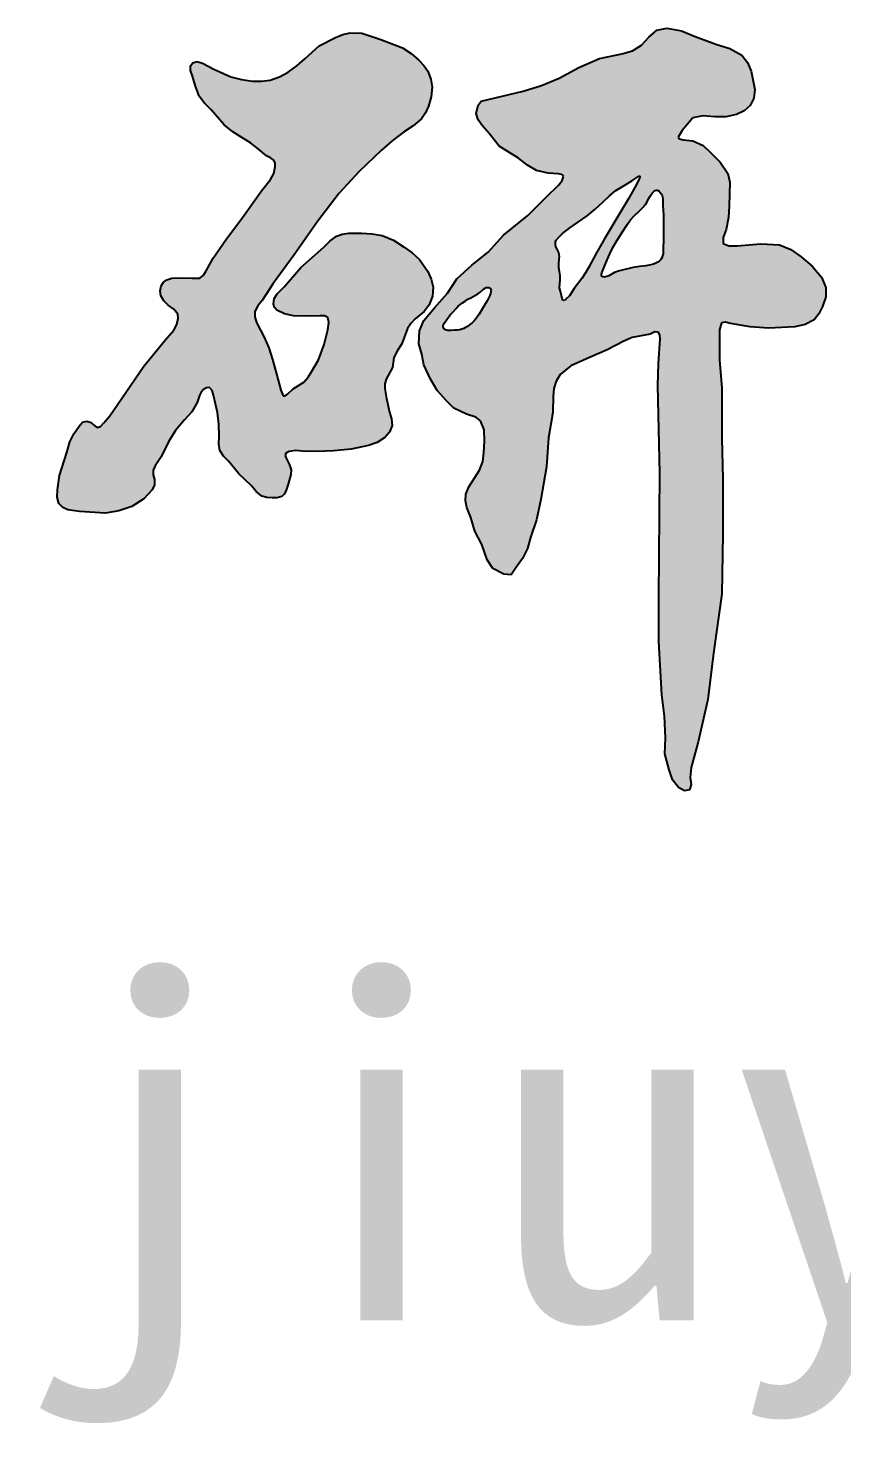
# Model space of a CAD drawing. Extents: x 8254 to 366479, y -216343 to -120021.
# Drawn here: x 124977.7 to 125228, y -184924.3 to -184493 of the extents above; entities that cross this region are included whole.
import ezdxf

# ---------------------------------------------------------------- set-up
doc = ezdxf.new("R2010")
doc.units = 0
doc.header["$LTSCALE"] = 500
doc.header["$MEASUREMENT"] = 0
doc.layers.get('0').update_dxf_attribs({"linetype": 'CONTINUOUS'})
doc.styles.add('宋体', font='SimSun.ttf', dxfattribs={"width": 0.8})

msp = doc.modelspace()

# ---------------------------------------------------------------- hatches: boundary and pattern name
h = msp.add_hatch(color=7)
h.paths.add_polyline_path([(125223.064, -184572.641), (125221.644, -184569.548), (125218.788, -184566.122), (125215.388, -184563.215), (125212.214, -184561.051), (125208.722, -184559.597), (125203.043, -184559.268), (125195.718, -184559.926), (125193.143, -184559.917), (125191.439, -184559.186), (125191.478, -184557.324), (125192.344, -184554.909), (125193.09, -184551.162), (125193.25, -184547.672), (125193.496, -184540.352), (125192.848, -184537.618), (125190.537, -184534.179), (125187.543, -184531.201), (125185.264, -184529.069), (125182.144, -184527.667), (125179.14, -184527.277), (125178.022, -184526.996), (125177.583, -184526.457), (125178.886, -184524.411), (125182.144, -184520.505), (125185.233, -184519.942), (125188.845, -184520.226), (125192.288, -184520.203), (125195.547, -184519.482), (125197.86, -184518.393), (125199.735, -184516.785), (125200.876, -184514.51), (125201.201, -184511.835), (125200.108, -184506.182), (125198.91, -184503.502), (125197.222, -184501.345), (125193.518, -184499.244), (125189.218, -184497.904), (125182.889, -184495.579), (125178.619, -184493.815), (125174.139, -184492.975), (125171.068, -184493.626), (125168.576, -184495.771), (125166.321, -184498.276), (125163.545, -184499.969), (125160.317, -184500.914), (125153.477, -184502.276), (125147.09, -184505.066), (125141.005, -184508.414), (125135.572, -184510.619), (125129.929, -184512.32), (125117.084, -184515.389), (125116.082, -184516.617), (125115.533, -184519.223), (125116.123, -184521.152), (125117.317, -184522.925), (125119.513, -184525.393), (125122.531, -184529.232), (125128.568, -184532.934), (125131.245, -184535.083), (125134.035, -184536.771), (125137.669, -184537.586), (125140.687, -184537.752), (125141.821, -184538.006), (125142.351, -184538.565), (125141.97, -184539.772), (125140.936, -184541.177), (125136.798, -184545.094), (125131.354, -184550.534), (125123.949, -184556.628), (125119.158, -184561.85), (125114.148, -184565.817), (125109.518, -184570.063), (125106.666, -184574.448), (125102.717, -184578.942), (125099.425, -184582.779), (125098.109, -184585.958), (125097.89, -184590.014), (125098.767, -184593.193), (125099.425, -184596.481), (125101.4, -184600.647), (125103.561, -184604.372), (125106.39, -184607.499), (125108.619, -184609.726), (125112.52, -184611.611), (125115.393, -184612.468), (125116.807, -184613.668), (125117.922, -184616.366), (125118.121, -184619.863), (125117.837, -184623.378), (125117.529, -184626.084), (125116.544, -184628.79), (125115.128, -184631.005), (125113.22, -184633.957), (125112.359, -184636.171), (125112.222, -184638.207), (125112.605, -184640.23), (125113.836, -184643.366), (125115.151, -184647.509), (125117.251, -184651.609), (125118.863, -184656.343), (125120.67, -184658.978), (125124.041, -184660.784), (125126.239, -184660.98), (125127.655, -184658.783), (125129.804, -184655.904), (125131.253, -184652.853), (125132.265, -184649.484), (125134.06, -184644.103), (125135.406, -184637.826), (125137.088, -184627.738), (125137.761, -184618.883), (125139.107, -184611.037), (125139.187, -184606.086), (125139.404, -184603.677), (125140.083, -184601.409), (125141.348, -184599.421), (125144.602, -184596.712), (125150.387, -184594.183), (125155.81, -184591.834), (125160.88, -184589.163), (125163.506, -184588.088), (125166.29, -184587.484), (125168.984, -184586.999), (125170.441, -184586.248), (125171.589, -184586.425), (125172.02, -184587.277), (125172.031, -184588.455), (125171.572, -184596.038), (125171.406, -184602.782), (125171.993, -184629.766), (125171.632, -184667.795), (125171.632, -184681.434), (125172.55, -184697.824), (125173.398, -184704.4), (125173.684, -184711.013), (125173.55, -184715.984), (125174.805, -184720.822), (125175.881, -184723.957), (125177.719, -184726.286), (125179.511, -184727.316), (125181.08, -184727.048), (125181.587, -184725.412), (125181.304, -184723.196), (125181.61, -184720.111), (125183.751, -184712.213), (125186.715, -184699.213), (125188.527, -184685.062), (125191.009, -184666.773), (125191.345, -184648.594), (125191.345, -184631.424), (125191.009, -184618.968), (125191.009, -184603.482), (125190.273, -184595.023), (125190.281, -184585.665), (125190.94, -184583.561), (125192.152, -184583.352), (125193.704, -184583.692), (125199.76, -184584.745), (125205.422, -184585.139), (125213.453, -184584.745), (125216.64, -184584.068), (125219.377, -184582.64), (125220.893, -184580.81), (125222.01, -184578.561), (125222.994, -184575.592)])
h.paths.add_polyline_path([(125172.637, -184563.527), (125172.299, -184564.051), (125171.852, -184564.511), (125171.327, -184564.902), (125170.754, -184565.221), (125170.002, -184565.519), (125169.228, -184565.725), (125167.647, -184565.973), (125165.706, -184566.215), (125163.786, -184566.538), (125160.396, -184567.385), (125159.195, -184567.655), (125158.608, -184567.823), (125158.042, -184568.043), (125156.253, -184569.078), (125155.635, -184569.345), (125154.935, -184569.455), (125154.441, -184569.396), (125154.087, -184569.173), (125154.025, -184568.682), (125154.181, -184568.138), (125155.742, -184564.216), (125156.612, -184562.296), (125157.571, -184560.422), (125158.905, -184558.148), (125160.302, -184555.905), (125161.997, -184553.218), (125162.928, -184551.933), (125163.974, -184550.73), (125165.86, -184548.977), (125166.767, -184548.097), (125167.553, -184547.154), (125168.062, -184546.332), (125168.525, -184545.463), (125169.019, -184544.57), (125169.624, -184543.673), (125170.349, -184542.884), (125171.066, -184542.666), (125171.732, -184543.08), (125172.126, -184543.483), (125172.572, -184544.135), (125172.787, -184544.788), (125172.919, -184545.633), (125172.92, -184547.343), (125173.108, -184550.448), (125173.136, -184552.28), (125173.108, -184554.117), (125173.108, -184557.693), (125173.014, -184561.08), (125172.953, -184562.35), (125172.844, -184562.959)], flags=16)
h.paths.add_polyline_path([(125154.917, -184557.696), (125152.474, -184562.042), (125150.115, -184566.447), (125149.148, -184568.218), (125148.043, -184569.928), (125145.595, -184573.033), (125144.182, -184575.197), (125143.122, -184576.308), (125142.608, -184576.624), (125142.105, -184576.605), (125141.911, -184576.01), (125141.734, -184575.103), (125141.403, -184573.863), (125141.169, -184572.751), (125141.228, -184571.505), (125141.357, -184570.21), (125141.295, -184569.001), (125141.108, -184567.808), (125140.928, -184566.617), (125140.887, -184565.411), (125141.074, -184563.929), (125141.134, -184563.2), (125141.075, -184562.494), (125140.8, -184561.704), (125140.407, -184560.929), (125140.042, -184560.137), (125139.851, -184559.295), (125139.894, -184558.697), (125140.133, -184558.166), (125141.045, -184557.086), (125142.055, -184556.091), (125144.277, -184554.308), (125149.644, -184550.638), (125152.135, -184548.617), (125154.54, -184546.404), (125156.512, -184544.547), (125158.495, -184542.923), (125160.726, -184541.569), (125163.392, -184539.912), (125164.889, -184538.844), (125165.481, -184538.487), (125165.84, -184538.406), (125165.874, -184538.8), (125165.549, -184539.61), (125164.428, -184541.7), (125162.45, -184545.181), (125159.719, -184549.792)], flags=16)
h.paths.add_polyline_path([(125119.912, -184574.5), (125119.674, -184575.138), (125119.293, -184575.998), (125118.907, -184576.752), (125118.104, -184578.125), (125116.386, -184580.888), (125115.911, -184581.593), (125115.412, -184582.272), (125114.877, -184582.912), (125114.293, -184583.502), (125113.574, -184584.091), (125112.798, -184584.622), (125112.248, -184584.957), (125111.679, -184585.256), (125111.091, -184585.499), (125110.482, -184585.667), (125109.663, -184585.766), (125108.838, -184585.816), (125107.848, -184585.907), (125107.343, -184585.925), (125106.614, -184585.878), (125105.881, -184585.642), (125105.4, -184585.136), (125105.416, -184584.152), (125105.774, -184583.502), (125107.014, -184581.835), (125107.652, -184581.015), (125108.315, -184580.216), (125109.356, -184579.091), (125109.908, -184578.559), (125110.482, -184578.051), (125111.275, -184577.42), (125112.103, -184576.837), (125112.962, -184576.3), (125113.845, -184575.81), (125115.344, -184575.043), (125116.071, -184574.61), (125116.759, -184574.093), (125117.759, -184573.185), (125118.431, -184572.755), (125118.926, -184572.674), (125119.683, -184572.737), (125120.053, -184573.164), (125120.108, -184573.714)], flags=16)
h.paths.add_polyline_path([(125087.46, -184602.242), (125087.818, -184600.853), (125089.812, -184597.302), (125090.229, -184594.134), (125091.311, -184592.038), (125092.68, -184590.019), (125094.444, -184585.317), (125095.465, -184583.687), (125096.797, -184582.28), (125099.542, -184580.027), (125101.111, -184577.969), (125102.106, -184575.352), (125102.288, -184572.581), (125101.7, -184570.116), (125100.621, -184567.781), (125098.072, -184564.058), (125095.855, -184562.023), (125093.366, -184560.237), (125090.077, -184558.18), (125086.601, -184556.711), (125083.495, -184556.191), (125080.229, -184556.025), (125076.216, -184555.989), (125074.315, -184556.262), (125072.582, -184556.906), (125070.55, -184558.454), (125068.66, -184560.335), (125061.601, -184566.507), (125056.618, -184572.394), (125054.319, -184574.577), (125053.403, -184576.103), (125053.17, -184577.792), (125053.524, -184578.817), (125054.204, -184579.668), (125056.541, -184580.74), (125059.338, -184581.353), (125063.208, -184581.506), (125067.499, -184581.391), (125068.893, -184581.395), (125069.912, -184581.85), (125070.194, -184583.474), (125069.947, -184585.633), (125068.774, -184590.199), (125067.045, -184594.949), (125064.945, -184598.343), (125063.831, -184600.232), (125062.538, -184601.798), (125059.203, -184603.834), (125057.508, -184605.453), (125056.772, -184605.99), (125056.178, -184605.993), (125055.437, -184604.266), (125054.249, -184599.65), (125052.855, -184594.777), (125051.762, -184591.25), (125050.368, -184587.916), (125047.98, -184583.442), (125047.47, -184581.735), (125047.482, -184580.061), (125048.39, -184578.326), (125049.742, -184576.717), (125053.15, -184571.408), (125059.566, -184562.592), (125066.684, -184552.375), (125073.384, -184543.645), (125079.589, -184537.046), (125086.431, -184530.528), (125089.7, -184527.628), (125093.193, -184524.963), (125096.091, -184523.052), (125098.658, -184520.832), (125099.921, -184518.99), (125100.868, -184516.921), (125101.697, -184514.09), (125101.941, -184511.18), (125101.557, -184508.642), (125100.615, -184506.259), (125099.391, -184504.428), (125097.9, -184502.789), (125095.521, -184500.737), (125092.881, -184499.078), (125086.218, -184496.525), (125080.406, -184494.572), (125076.798, -184494.422), (125074.489, -184494.989), (125072.247, -184495.874), (125067.205, -184498.479), (125062.785, -184502.385), (125060.33, -184504.572), (125057.685, -184506.519), (125055.034, -184507.981), (125052.189, -184508.953), (125049.492, -184509.295), (125046.75, -184509.236), (125043.384, -184508.793), (125040.12, -184507.934), (125034.908, -184505.613), (125031.395, -184503.801), (125029.597, -184503.281), (125028.43, -184503.7), (125027.646, -184504.592), (125027.65, -184505.983), (125028.226, -184507.489), (125029.235, -184510.844), (125030.352, -184513.862), (125032.032, -184516.039), (125034.024, -184518.111), (125038.083, -184522.746), (125040.659, -184524.813), (125043.494, -184526.609), (125046.114, -184528.228), (125048.519, -184530.085), (125051.032, -184532.21), (125052.318, -184532.795), (125053.351, -184533.561), (125053.691, -184534.454), (125053.737, -184535.493), (125053.269, -184537.635), (125052.257, -184539.545), (125049.486, -184543.025), (125043.108, -184551.909), (125038.729, -184557.77), (125034.654, -184563.704), (125032.506, -184567.536), (125031.639, -184568.915), (125030.512, -184569.835), (125028.058, -184569.835), (125023.61, -184569.682), (125021.944, -184569.805), (125020.389, -184570.295), (125019.403, -184571.071), (125018.702, -184572.134), (125018.349, -184573.661), (125018.549, -184575.199), (125019.443, -184576.8), (125020.849, -184578.111), (125022.58, -184579.35), (125023.764, -184580.87), (125023.917, -184582.096), (125023.509, -184584.027), (125022.539, -184585.785), (125019.776, -184588.993), (125013.334, -184596.81), (125005.337, -184608.556), (125002.903, -184612.083), (125001.077, -184614.272), (124999.999, -184615.365), (124998.886, -184615.732), (124997.791, -184614.759), (124997.182, -184614.151), (124995.862, -184613.727), (124994.504, -184614.029), (124993.409, -184615.245), (124991.855, -184617.63), (124990.609, -184620.11), (124989.636, -184623.394), (124987.445, -184630.449), (124986.836, -184634.827), (124986.698, -184637.076), (124987.201, -184639.085), (124988.39, -184640.275), (124990.001, -184641.031), (124993.531, -184641.517), (125001.564, -184642.004), (125005.698, -184641.337), (125009.598, -184639.936), (125013.371, -184637.625), (125015.944, -184634.879), (125016.653, -184633.294), (125016.657, -184631.665), (125016.163, -184630.226), (125016.206, -184628.829), (125016.82, -184627.454), (125018.675, -184624.725), (125020.896, -184620.091), (125023.076, -184616.583), (125025.823, -184613.335), (125028.093, -184610.838), (125029.783, -184608.026), (125030.461, -184605.848), (125030.942, -184604.831), (125031.715, -184603.972), (125032.648, -184603.459), (125033.55, -184603.393), (125034.313, -184604.301), (125034.709, -184605.806), (125035.965, -184611.115), (125036.412, -184614.667), (125036.448, -184618.451), (125036.374, -184620.712), (125036.738, -184622.794), (125037.862, -184624.501), (125039.346, -184626.076), (125042.594, -184629.897), (125046.306, -184633.552), (125047.85, -184635.373), (125049.587, -184636.778), (125051.11, -184637.204), (125052.815, -184637.315), (125054.376, -184637.281), (125055.719, -184636.885), (125056.435, -184636.216), (125056.957, -184635.286), (125057.71, -184633.069), (125058.535, -184630.145), (125058.587, -184628.701), (125058.17, -184627.188), (125057.058, -184625.15), (125056.75, -184624.254), (125056.956, -184623.55), (125057.997, -184623.03), (125060.021, -184622.791), (125061.984, -184622.943), (125066.772, -184623.098), (125071.607, -184622.857), (125077.07, -184622.301), (125082.443, -184621.211), (125085.096, -184620.287), (125087.471, -184618.785), (125088.912, -184617.078), (125089.639, -184615.06), (125089.453, -184613.026), (125088.858, -184610.989), (125087.905, -184606.744), (125087.434, -184603.721)])

# ---------------------------------------------------------------- linework, layer by layer
at = {"color": 7}
for p, q in [((125168.576, -184495.771), (125171.068, -184493.626)), ((125171.068, -184493.626), (125174.139, -184492.975)), ((125174.139, -184492.975), (125178.619, -184493.815)), ((125178.619, -184493.815), (125182.889, -184495.579)), ((125067.205, -184498.479), (125072.247, -184495.874)), ((125072.247, -184495.874), (125074.489, -184494.989)), ((125074.489, -184494.989), (125076.798, -184494.422)), ((125076.798, -184494.422), (125080.406, -184494.572)), ((125080.406, -184494.572), (125086.218, -184496.525)), ((125086.218, -184496.525), (125092.881, -184499.078)), ((125163.545, -184499.969), (125166.321, -184498.276)), ((125166.321, -184498.276), (125168.576, -184495.771)), ((125182.889, -184495.579), (125189.218, -184497.904)), ((125189.218, -184497.904), (125193.518, -184499.244)), ((125060.33, -184504.572), (125062.785, -184502.385)), ((125062.785, -184502.385), (125067.205, -184498.479)), ((125092.881, -184499.078), (125095.521, -184500.737)), ((125095.521, -184500.737), (125097.9, -184502.789)), ((125147.09, -184505.066), (125153.477, -184502.276)), ((125153.477, -184502.276), (125160.317, -184500.914)), ((125160.317, -184500.914), (125163.545, -184499.969)), ((125193.518, -184499.244), (125197.222, -184501.345)), ((125197.222, -184501.345), (125198.91, -184503.502)), ((125027.646, -184504.592), (125028.43, -184503.7)), ((125027.65, -184505.983), (125027.646, -184504.592)), ((125028.226, -184507.489), (125027.65, -184505.983)), ((125028.43, -184503.7), (125029.597, -184503.281)), ((125029.597, -184503.281), (125031.395, -184503.801)), ((125031.395, -184503.801), (125034.908, -184505.613)), ((125034.908, -184505.613), (125040.12, -184507.934)), ((125055.034, -184507.981), (125057.685, -184506.519)), ((125057.685, -184506.519), (125060.33, -184504.572)), ((125097.9, -184502.789), (125099.391, -184504.428)), ((125099.391, -184504.428), (125100.615, -184506.259)), ((125100.615, -184506.259), (125101.557, -184508.642)), ((125141.005, -184508.414), (125147.09, -184505.066)), ((125198.91, -184503.502), (125200.108, -184506.182)), ((125200.108, -184506.182), (125201.201, -184511.835)), ((125029.235, -184510.844), (125028.226, -184507.489)), ((125030.352, -184513.862), (125029.235, -184510.844)), ((125040.12, -184507.934), (125043.384, -184508.793)), ((125043.384, -184508.793), (125046.75, -184509.236)), ((125046.75, -184509.236), (125049.492, -184509.295)), ((125049.492, -184509.295), (125052.189, -184508.953)), ((125052.189, -184508.953), (125055.034, -184507.981)), ((125101.557, -184508.642), (125101.941, -184511.18)), ((125101.941, -184511.18), (125101.697, -184514.09)), ((125129.929, -184512.32), (125135.572, -184510.619)), ((125135.572, -184510.619), (125141.005, -184508.414)), ((125032.032, -184516.039), (125030.352, -184513.862)), ((125101.697, -184514.09), (125100.868, -184516.921)), ((125116.082, -184516.617), (125117.084, -184515.389)), ((125117.084, -184515.389), (125129.929, -184512.32)), ((125200.876, -184514.51), (125199.735, -184516.785)), ((125201.201, -184511.835), (125200.876, -184514.51)), ((125034.024, -184518.111), (125032.032, -184516.039)), ((125038.083, -184522.746), (125034.024, -184518.111)), ((125099.921, -184518.99), (125098.658, -184520.832)), ((125100.868, -184516.921), (125099.921, -184518.99)), ((125115.533, -184519.223), (125116.082, -184516.617)), ((125116.123, -184521.152), (125115.533, -184519.223)), ((125195.547, -184519.482), (125192.288, -184520.203)), ((125197.86, -184518.393), (125195.547, -184519.482)), ((125199.735, -184516.785), (125197.86, -184518.393)), ((125040.659, -184524.813), (125038.083, -184522.746)), ((125096.091, -184523.052), (125093.193, -184524.963)), ((125098.658, -184520.832), (125096.091, -184523.052)), ((125117.317, -184522.925), (125116.123, -184521.152)), ((125119.513, -184525.393), (125117.317, -184522.925)), ((125182.144, -184520.505), (125178.886, -184524.411)), ((125185.233, -184519.942), (125182.144, -184520.505)), ((125188.845, -184520.226), (125185.233, -184519.942)), ((125192.288, -184520.203), (125188.845, -184520.226)), ((125043.494, -184526.609), (125040.659, -184524.813)), ((125046.114, -184528.228), (125043.494, -184526.609)), ((125048.519, -184530.085), (125046.114, -184528.228)), ((125089.7, -184527.628), (125086.431, -184530.528)), ((125093.193, -184524.963), (125089.7, -184527.628)), ((125122.531, -184529.232), (125119.513, -184525.393)), ((125178.886, -184524.411), (125177.583, -184526.457)), ((125177.583, -184526.457), (125178.022, -184526.996)), ((125178.022, -184526.996), (125179.14, -184527.277)), ((125179.14, -184527.277), (125182.144, -184527.667)), ((125182.144, -184527.667), (125185.264, -184529.069)), ((125051.032, -184532.21), (125048.519, -184530.085)), ((125052.318, -184532.795), (125051.032, -184532.21)), ((125053.351, -184533.561), (125052.318, -184532.795)), ((125086.431, -184530.528), (125079.589, -184537.046)), ((125128.568, -184532.934), (125122.531, -184529.232)), ((125185.264, -184529.069), (125187.543, -184531.201)), ((125187.543, -184531.201), (125190.537, -184534.179)), ((125053.269, -184537.635), (125053.737, -184535.493)), ((125053.691, -184534.454), (125053.351, -184533.561)), ((125053.737, -184535.493), (125053.691, -184534.454)), ((125079.589, -184537.046), (125073.384, -184543.645)), ((125131.245, -184535.083), (125128.568, -184532.934)), ((125134.035, -184536.771), (125131.245, -184535.083)), ((125137.669, -184537.586), (125134.035, -184536.771)), ((125190.537, -184534.179), (125192.848, -184537.618)), ((125049.486, -184543.025), (125052.257, -184539.545)), ((125052.257, -184539.545), (125053.269, -184537.635)), ((125136.798, -184545.094), (125140.936, -184541.177)), ((125140.687, -184537.752), (125137.669, -184537.586)), ((125141.821, -184538.006), (125140.687, -184537.752)), ((125140.936, -184541.177), (125141.97, -184539.772)), ((125142.351, -184538.565), (125141.821, -184538.006)), ((125141.97, -184539.772), (125142.351, -184538.565)), ((125160.726, -184541.569), (125163.392, -184539.912)), ((125163.392, -184539.912), (125164.889, -184538.844)), ((125165.549, -184539.61), (125164.428, -184541.7)), ((125164.889, -184538.844), (125165.481, -184538.487)), ((125165.481, -184538.487), (125165.84, -184538.406)), ((125165.874, -184538.8), (125165.549, -184539.61)), ((125165.84, -184538.406), (125165.874, -184538.8)), ((125192.848, -184537.618), (125193.496, -184540.352)), ((125193.496, -184540.352), (125193.25, -184547.672)), ((125043.108, -184551.909), (125049.486, -184543.025)), ((125073.384, -184543.645), (125066.684, -184552.375)), ((125131.354, -184550.534), (125136.798, -184545.094)), ((125154.54, -184546.404), (125156.512, -184544.547)), ((125156.512, -184544.547), (125158.495, -184542.923)), ((125158.495, -184542.923), (125160.726, -184541.569)), ((125162.45, -184545.181), (125159.719, -184549.792)), ((125164.428, -184541.7), (125162.45, -184545.181)), ((125168.062, -184546.332), (125168.525, -184545.463)), ((125168.525, -184545.463), (125169.019, -184544.57)), ((125169.019, -184544.57), (125169.624, -184543.673)), ((125169.624, -184543.673), (125170.198, -184543.048)), ((125170.198, -184543.048), (125170.515, -184542.833)), ((125170.515, -184542.833), (125170.849, -184542.732)), ((125170.849, -184542.732), (125171.296, -184542.809)), ((125171.296, -184542.809), (125171.732, -184543.08)), ((125171.732, -184543.08), (125172.126, -184543.483)), ((125172.126, -184543.483), (125172.449, -184543.955)), ((125172.449, -184543.955), (125172.649, -184544.37)), ((125172.649, -184544.37), (125172.787, -184544.788)), ((125172.787, -184544.788), (125172.919, -184545.633)), ((125172.919, -184545.633), (125172.92, -184547.343)), ((125149.644, -184550.638), (125152.135, -184548.617)), ((125152.135, -184548.617), (125154.54, -184546.404)), ((125159.719, -184549.792), (125154.917, -184557.696)), ((125163.974, -184550.73), (125165.86, -184548.977)), ((125165.86, -184548.977), (125166.767, -184548.097)), ((125166.767, -184548.097), (125167.553, -184547.154)), ((125167.553, -184547.154), (125168.062, -184546.332)), ((125172.92, -184547.343), (125173.108, -184550.448)), ((125193.25, -184547.672), (125193.09, -184551.162)), ((125038.729, -184557.77), (125043.108, -184551.909)), ((125066.684, -184552.375), (125059.566, -184562.592)), ((125123.949, -184556.628), (125131.354, -184550.534)), ((125142.055, -184556.091), (125144.277, -184554.308)), ((125144.277, -184554.308), (125149.644, -184550.638)), ((125160.302, -184555.905), (125161.997, -184553.218)), ((125161.997, -184553.218), (125162.928, -184551.933)), ((125162.928, -184551.933), (125163.974, -184550.73)), ((125173.108, -184550.448), (125173.136, -184552.28)), ((125173.136, -184552.28), (125173.108, -184554.117)), ((125173.108, -184554.117), (125173.108, -184557.693)), ((125193.09, -184551.162), (125192.344, -184554.909)), ((125034.654, -184563.704), (125038.729, -184557.77)), ((125068.66, -184560.335), (125070.55, -184558.454)), ((125070.55, -184558.454), (125072.582, -184556.906)), ((125072.582, -184556.906), (125074.315, -184556.262)), ((125074.315, -184556.262), (125076.216, -184555.989)), ((125076.216, -184555.989), (125080.229, -184556.025)), ((125080.229, -184556.025), (125083.495, -184556.191)), ((125083.495, -184556.191), (125086.601, -184556.711)), ((125086.601, -184556.711), (125090.077, -184558.18)), ((125090.077, -184558.18), (125093.366, -184560.237)), ((125119.158, -184561.85), (125123.949, -184556.628)), ((125139.851, -184559.295), (125139.894, -184558.697)), ((125139.894, -184558.697), (125140.133, -184558.166)), ((125140.133, -184558.166), (125141.045, -184557.086)), ((125141.045, -184557.086), (125142.055, -184556.091)), ((125154.917, -184557.696), (125152.474, -184562.042)), ((125157.571, -184560.422), (125158.905, -184558.148)), ((125158.905, -184558.148), (125160.302, -184555.905)), ((125173.108, -184557.693), (125173.014, -184561.08)), ((125191.478, -184557.324), (125191.439, -184559.186)), ((125192.344, -184554.909), (125191.478, -184557.324)), ((125059.566, -184562.592), (125053.15, -184571.408)), ((125061.601, -184566.507), (125068.66, -184560.335)), ((125093.366, -184560.237), (125095.855, -184562.023)), ((125095.855, -184562.023), (125098.072, -184564.058)), ((125114.148, -184565.817), (125119.158, -184561.85)), ((125140.042, -184560.137), (125139.851, -184559.295)), ((125140.407, -184560.929), (125140.042, -184560.137)), ((125140.8, -184561.704), (125140.407, -184560.929)), ((125141.075, -184562.494), (125140.8, -184561.704)), ((125141.134, -184563.2), (125141.075, -184562.494)), ((125152.474, -184562.042), (125150.115, -184566.447)), ((125155.742, -184564.216), (125156.612, -184562.296)), ((125156.612, -184562.296), (125157.571, -184560.422)), ((125172.844, -184562.959), (125172.637, -184563.527)), ((125172.953, -184562.35), (125172.844, -184562.959)), ((125173.014, -184561.08), (125172.953, -184562.35)), ((125191.439, -184559.186), (125193.143, -184559.917)), ((125193.143, -184559.917), (125195.718, -184559.926)), ((125195.718, -184559.926), (125203.043, -184559.268)), ((125203.043, -184559.268), (125208.722, -184559.597)), ((125208.722, -184559.597), (125212.214, -184561.051)), ((125212.214, -184561.051), (125215.388, -184563.215)), ((125032.506, -184567.536), (125034.654, -184563.704)), ((125056.618, -184572.394), (125061.601, -184566.507)), ((125098.072, -184564.058), (125100.621, -184567.781)), ((125109.518, -184570.063), (125114.148, -184565.817)), ((125140.887, -184565.411), (125141.074, -184563.929)), ((125140.928, -184566.617), (125140.887, -184565.411)), ((125141.108, -184567.808), (125140.928, -184566.617)), ((125141.074, -184563.929), (125141.134, -184563.2)), ((125150.115, -184566.447), (125149.148, -184568.218)), ((125154.181, -184568.138), (125155.742, -184564.216)), ((125163.786, -184566.538), (125160.396, -184567.385)), ((125165.706, -184566.215), (125163.786, -184566.538)), ((125167.647, -184565.973), (125165.706, -184566.215)), ((125169.228, -184565.725), (125167.647, -184565.973)), ((125170.002, -184565.519), (125169.228, -184565.725)), ((125170.754, -184565.221), (125170.002, -184565.519)), ((125171.327, -184564.902), (125170.754, -184565.221)), ((125171.852, -184564.511), (125171.327, -184564.902)), ((125172.299, -184564.051), (125171.852, -184564.511)), ((125172.637, -184563.527), (125172.299, -184564.051)), ((125215.388, -184563.215), (125218.788, -184566.122)), ((125218.788, -184566.122), (125221.644, -184569.548)), ((125018.702, -184572.134), (125019.403, -184571.071)), ((125019.403, -184571.071), (125020.389, -184570.295)), ((125020.389, -184570.295), (125021.944, -184569.805)), ((125021.944, -184569.805), (125023.61, -184569.682)), ((125023.61, -184569.682), (125028.058, -184569.835)), ((125028.058, -184569.835), (125030.512, -184569.835)), ((125030.512, -184569.835), (125031.639, -184568.915)), ((125031.639, -184568.915), (125032.506, -184567.536)), ((125053.15, -184571.408), (125049.742, -184576.717)), ((125100.621, -184567.781), (125101.7, -184570.116)), ((125101.7, -184570.116), (125102.288, -184572.581)), ((125106.666, -184574.448), (125109.518, -184570.063)), ((125141.295, -184569.001), (125141.108, -184567.808)), ((125141.169, -184572.751), (125141.228, -184571.505)), ((125141.228, -184571.505), (125141.357, -184570.21)), ((125141.357, -184570.21), (125141.295, -184569.001)), ((125148.043, -184569.928), (125145.595, -184573.033)), ((125149.148, -184568.218), (125148.043, -184569.928)), ((125154.025, -184568.682), (125154.181, -184568.138)), ((125154.087, -184569.173), (125154.025, -184568.682)), ((125154.441, -184569.396), (125154.087, -184569.173)), ((125154.935, -184569.455), (125154.441, -184569.396)), ((125155.635, -184569.345), (125154.935, -184569.455)), ((125156.253, -184569.078), (125155.635, -184569.345)), ((125158.042, -184568.043), (125156.253, -184569.078)), ((125158.608, -184567.823), (125158.042, -184568.043)), ((125159.195, -184567.655), (125158.608, -184567.823)), ((125160.396, -184567.385), (125159.195, -184567.655)), ((125221.644, -184569.548), (125223.064, -184572.641)), ((125018.349, -184573.661), (125018.702, -184572.134)), ((125018.549, -184575.199), (125018.349, -184573.661)), ((125019.443, -184576.8), (125018.549, -184575.199)), ((125053.403, -184576.103), (125054.319, -184574.577)), ((125054.319, -184574.577), (125056.618, -184572.394)), ((125102.106, -184575.352), (125101.111, -184577.969)), ((125102.288, -184572.581), (125102.106, -184575.352)), ((125102.717, -184578.942), (125106.666, -184574.448)), ((125112.962, -184576.3), (125113.845, -184575.81)), ((125113.845, -184575.81), (125115.344, -184575.043)), ((125115.344, -184575.043), (125116.071, -184574.61)), ((125116.071, -184574.61), (125116.759, -184574.093)), ((125116.759, -184574.093), (125117.759, -184573.185)), ((125117.759, -184573.185), (125118.303, -184572.837)), ((125118.303, -184572.837), (125118.603, -184572.727)), ((125118.603, -184572.727), (125118.926, -184572.674)), ((125118.926, -184572.674), (125119.414, -184572.715)), ((125119.674, -184575.138), (125119.293, -184575.998)), ((125119.414, -184572.715), (125119.823, -184572.898)), ((125119.912, -184574.5), (125119.674, -184575.138)), ((125119.823, -184572.898), (125119.98, -184573.08)), ((125120.07, -184573.866), (125119.912, -184574.5)), ((125119.98, -184573.08), (125120.067, -184573.308)), ((125120.067, -184573.308), (125120.094, -184573.573)), ((125120.094, -184573.573), (125120.07, -184573.866)), ((125141.403, -184573.863), (125141.169, -184572.751)), ((125141.734, -184575.103), (125141.403, -184573.863)), ((125141.911, -184576.01), (125141.734, -184575.103)), ((125144.182, -184575.197), (125143.122, -184576.308)), ((125145.595, -184573.033), (125144.182, -184575.197)), ((125222.994, -184575.592), (125222.01, -184578.561)), ((125223.064, -184572.641), (125222.994, -184575.592)), ((125020.849, -184578.111), (125019.443, -184576.8)), ((125022.58, -184579.35), (125020.849, -184578.111)), ((125023.764, -184580.87), (125022.58, -184579.35)), ((125047.482, -184580.061), (125047.47, -184581.735)), ((125048.39, -184578.326), (125047.482, -184580.061)), ((125049.742, -184576.717), (125048.39, -184578.326)), ((125053.17, -184577.792), (125053.403, -184576.103)), ((125053.524, -184578.817), (125053.17, -184577.792)), ((125054.204, -184579.668), (125053.524, -184578.817)), ((125056.541, -184580.74), (125054.204, -184579.668)), ((125099.542, -184580.027), (125096.797, -184582.28)), ((125099.425, -184582.779), (125102.717, -184578.942)), ((125101.111, -184577.969), (125099.542, -184580.027)), ((125107.652, -184581.015), (125108.315, -184580.216)), ((125108.315, -184580.216), (125109.356, -184579.091)), ((125109.356, -184579.091), (125109.908, -184578.559)), ((125109.908, -184578.559), (125110.482, -184578.051)), ((125110.482, -184578.051), (125111.275, -184577.42)), ((125111.275, -184577.42), (125112.103, -184576.837)), ((125112.103, -184576.837), (125112.962, -184576.3)), ((125118.104, -184578.125), (125116.386, -184580.888)), ((125118.907, -184576.752), (125118.104, -184578.125)), ((125119.293, -184575.998), (125118.907, -184576.752)), ((125142.031, -184576.377), (125141.911, -184576.01)), ((125142.205, -184576.609), (125142.031, -184576.377)), ((125142.608, -184576.624), (125142.205, -184576.609)), ((125143.122, -184576.308), (125142.608, -184576.624)), ((125222.01, -184578.561), (125220.893, -184580.81)), ((125022.539, -184585.785), (125023.509, -184584.027)), ((125023.509, -184584.027), (125023.917, -184582.096)), ((125023.917, -184582.096), (125023.764, -184580.87)), ((125047.47, -184581.735), (125047.98, -184583.442)), ((125047.98, -184583.442), (125050.368, -184587.916)), ((125059.338, -184581.353), (125056.541, -184580.74)), ((125063.208, -184581.506), (125059.338, -184581.353)), ((125067.499, -184581.391), (125063.208, -184581.506)), ((125068.893, -184581.395), (125067.499, -184581.391)), ((125069.912, -184581.85), (125068.893, -184581.395)), ((125070.194, -184583.474), (125069.912, -184581.85)), ((125069.947, -184585.633), (125070.194, -184583.474)), ((125095.465, -184583.687), (125094.444, -184585.317)), ((125096.797, -184582.28), (125095.465, -184583.687)), ((125098.109, -184585.958), (125099.425, -184582.779)), ((125105.404, -184584.88), (125105.412, -184584.399)), ((125105.412, -184584.399), (125105.545, -184583.918)), ((125105.545, -184583.918), (125105.774, -184583.502)), ((125105.774, -184583.502), (125107.014, -184581.835)), ((125107.014, -184581.835), (125107.652, -184581.015)), ((125113.574, -184584.091), (125112.798, -184584.622)), ((125114.293, -184583.502), (125113.574, -184584.091)), ((125114.877, -184582.912), (125114.293, -184583.502)), ((125115.412, -184582.272), (125114.877, -184582.912)), ((125115.911, -184581.593), (125115.412, -184582.272)), ((125116.386, -184580.888), (125115.911, -184581.593)), ((125190.94, -184583.561), (125190.281, -184585.665)), ((125192.152, -184583.352), (125190.94, -184583.561)), ((125193.704, -184583.692), (125192.152, -184583.352)), ((125199.76, -184584.745), (125193.704, -184583.692)), ((125216.64, -184584.068), (125213.453, -184584.745)), ((125219.377, -184582.64), (125216.64, -184584.068)), ((125220.893, -184580.81), (125219.377, -184582.64)), ((125019.776, -184588.993), (125022.539, -184585.785)), ((125050.368, -184587.916), (125051.762, -184591.25)), ((125068.774, -184590.199), (125069.947, -184585.633)), ((125094.444, -184585.317), (125092.68, -184590.019)), ((125097.89, -184590.014), (125098.109, -184585.958)), ((125105.55, -184585.294), (125105.404, -184584.88)), ((125105.78, -184585.536), (125105.55, -184585.294)), ((125106.089, -184585.709), (125105.78, -184585.536)), ((125106.446, -184585.824), (125106.089, -184585.709)), ((125106.821, -184585.891), (125106.446, -184585.824)), ((125107.343, -184585.925), (125106.821, -184585.891)), ((125107.848, -184585.907), (125107.343, -184585.925)), ((125108.838, -184585.816), (125107.848, -184585.907)), ((125109.663, -184585.766), (125108.838, -184585.816)), ((125110.482, -184585.667), (125109.663, -184585.766)), ((125111.091, -184585.499), (125110.482, -184585.667)), ((125111.679, -184585.256), (125111.091, -184585.499)), ((125112.248, -184584.957), (125111.679, -184585.256)), ((125112.798, -184584.622), (125112.248, -184584.957)), ((125163.506, -184588.088), (125160.88, -184589.163)), ((125166.29, -184587.484), (125163.506, -184588.088)), ((125168.984, -184586.999), (125166.29, -184587.484)), ((125170.441, -184586.248), (125168.984, -184586.999)), ((125171.589, -184586.425), (125170.441, -184586.248)), ((125171.572, -184596.038), (125172.031, -184588.455)), ((125172.02, -184587.277), (125171.589, -184586.425)), ((125172.031, -184588.455), (125172.02, -184587.277)), ((125190.281, -184585.665), (125190.273, -184595.023)), ((125205.422, -184585.139), (125199.76, -184584.745)), ((125213.453, -184584.745), (125205.422, -184585.139)), ((125013.334, -184596.81), (125019.776, -184588.993)), ((125051.762, -184591.25), (125052.855, -184594.777)), ((125067.045, -184594.949), (125068.774, -184590.199)), ((125091.311, -184592.038), (125090.229, -184594.134)), ((125092.68, -184590.019), (125091.311, -184592.038)), ((125098.767, -184593.193), (125097.89, -184590.014)), ((125099.425, -184596.481), (125098.767, -184593.193)), ((125155.81, -184591.834), (125150.387, -184594.183)), ((125160.88, -184589.163), (125155.81, -184591.834)), ((125005.337, -184608.556), (125013.334, -184596.81)), ((125052.855, -184594.777), (125054.249, -184599.65)), ((125064.945, -184598.343), (125067.045, -184594.949)), ((125089.812, -184597.302), (125087.818, -184600.853)), ((125090.229, -184594.134), (125089.812, -184597.302)), ((125101.4, -184600.647), (125099.425, -184596.481)), ((125144.602, -184596.712), (125141.348, -184599.421)), ((125150.387, -184594.183), (125144.602, -184596.712)), ((125171.406, -184602.782), (125171.572, -184596.038)), ((125190.273, -184595.023), (125191.009, -184603.482)), ((125054.249, -184599.65), (125055.437, -184604.266)), ((125059.203, -184603.834), (125062.538, -184601.798)), ((125062.538, -184601.798), (125063.831, -184600.232)), ((125063.831, -184600.232), (125064.945, -184598.343)), ((125087.818, -184600.853), (125087.46, -184602.242)), ((125103.561, -184604.372), (125101.4, -184600.647)), ((125140.083, -184601.409), (125139.404, -184603.677)), ((125141.348, -184599.421), (125140.083, -184601.409)), ((125030.461, -184605.848), (125029.783, -184608.026)), ((125030.942, -184604.831), (125030.461, -184605.848)), ((125031.715, -184603.972), (125030.942, -184604.831)), ((125032.648, -184603.459), (125031.715, -184603.972)), ((125033.55, -184603.393), (125032.648, -184603.459)), ((125034.313, -184604.301), (125033.55, -184603.393)), ((125034.709, -184605.806), (125034.313, -184604.301)), ((125035.965, -184611.115), (125034.709, -184605.806)), ((125055.437, -184604.266), (125056.178, -184605.993)), ((125056.178, -184605.993), (125056.772, -184605.99)), ((125056.772, -184605.99), (125057.508, -184605.453)), ((125057.508, -184605.453), (125059.203, -184603.834)), ((125087.46, -184602.242), (125087.434, -184603.721)), ((125087.434, -184603.721), (125087.905, -184606.744)), ((125106.39, -184607.499), (125103.561, -184604.372)), ((125139.187, -184606.086), (125139.107, -184611.037)), ((125139.404, -184603.677), (125139.187, -184606.086)), ((125171.993, -184629.766), (125171.406, -184602.782)), ((125191.009, -184603.482), (125191.009, -184618.968)), ((125002.903, -184612.083), (125005.337, -184608.556)), ((125029.783, -184608.026), (125028.093, -184610.838)), ((125087.905, -184606.744), (125088.858, -184610.989)), ((125108.619, -184609.726), (125106.39, -184607.499)), ((125112.52, -184611.611), (125108.619, -184609.726)), ((124993.409, -184615.245), (124994.504, -184614.029)), ((124994.504, -184614.029), (124995.862, -184613.727)), ((124995.862, -184613.727), (124997.182, -184614.151)), ((124997.182, -184614.151), (124997.791, -184614.759)), ((124997.791, -184614.759), (124998.886, -184615.732)), ((124999.999, -184615.365), (125001.077, -184614.272)), ((125001.077, -184614.272), (125002.903, -184612.083)), ((125025.823, -184613.335), (125023.076, -184616.583)), ((125028.093, -184610.838), (125025.823, -184613.335)), ((125036.412, -184614.667), (125035.965, -184611.115)), ((125036.448, -184618.451), (125036.412, -184614.667)), ((125088.858, -184610.989), (125089.453, -184613.026)), ((125089.453, -184613.026), (125089.639, -184615.06)), ((125115.393, -184612.468), (125112.52, -184611.611)), ((125116.807, -184613.668), (125115.393, -184612.468)), ((125117.922, -184616.366), (125116.807, -184613.668)), ((125139.107, -184611.037), (125137.761, -184618.883)), ((124990.609, -184620.11), (124991.855, -184617.63)), ((124991.855, -184617.63), (124993.409, -184615.245)), ((124998.886, -184615.732), (124999.999, -184615.365)), ((125023.076, -184616.583), (125020.896, -184620.091)), ((125036.374, -184620.712), (125036.448, -184618.451)), ((125087.471, -184618.785), (125085.096, -184620.287)), ((125088.912, -184617.078), (125087.471, -184618.785)), ((125089.639, -184615.06), (125088.912, -184617.078)), ((125118.121, -184619.863), (125117.922, -184616.366)), ((125137.761, -184618.883), (125137.088, -184627.738)), ((125191.009, -184618.968), (125191.345, -184631.424)), ((124987.445, -184630.449), (124989.636, -184623.394)), ((124989.636, -184623.394), (124990.609, -184620.11)), ((125020.896, -184620.091), (125018.675, -184624.725)), ((125036.738, -184622.794), (125036.374, -184620.712)), ((125037.862, -184624.501), (125036.738, -184622.794)), ((125057.997, -184623.03), (125056.956, -184623.55)), ((125060.021, -184622.791), (125057.997, -184623.03)), ((125061.984, -184622.943), (125060.021, -184622.791)), ((125066.772, -184623.098), (125061.984, -184622.943)), ((125071.607, -184622.857), (125066.772, -184623.098)), ((125077.07, -184622.301), (125071.607, -184622.857)), ((125082.443, -184621.211), (125077.07, -184622.301)), ((125085.096, -184620.287), (125082.443, -184621.211)), ((125117.529, -184626.084), (125117.837, -184623.378)), ((125117.837, -184623.378), (125118.121, -184619.863)), ((125016.82, -184627.454), (125016.206, -184628.829)), ((125018.675, -184624.725), (125016.82, -184627.454)), ((125039.346, -184626.076), (125037.862, -184624.501)), ((125042.594, -184629.897), (125039.346, -184626.076)), ((125056.956, -184623.55), (125056.75, -184624.254)), ((125056.75, -184624.254), (125057.058, -184625.15)), ((125057.058, -184625.15), (125058.17, -184627.188)), ((125058.17, -184627.188), (125058.587, -184628.701)), ((125116.544, -184628.79), (125117.529, -184626.084)), ((124986.836, -184634.827), (124987.445, -184630.449)), ((125016.206, -184628.829), (125016.163, -184630.226)), ((125016.163, -184630.226), (125016.657, -184631.665)), ((125016.657, -184631.665), (125016.653, -184633.294)), ((125046.306, -184633.552), (125042.594, -184629.897)), ((125058.535, -184630.145), (125057.71, -184633.069)), ((125058.587, -184628.701), (125058.535, -184630.145)), ((125113.22, -184633.957), (125115.128, -184631.005)), ((125115.128, -184631.005), (125116.544, -184628.79)), ((125137.088, -184627.738), (125135.406, -184637.826)), ((125171.632, -184667.795), (125171.993, -184629.766)), ((125191.345, -184631.424), (125191.345, -184648.594)), ((124986.698, -184637.076), (124986.836, -184634.827)), ((125015.944, -184634.879), (125013.371, -184637.625)), ((125016.653, -184633.294), (125015.944, -184634.879)), ((125047.85, -184635.373), (125046.306, -184633.552)), ((125049.587, -184636.778), (125047.85, -184635.373)), ((125056.435, -184636.216), (125055.719, -184636.885)), ((125056.957, -184635.286), (125056.435, -184636.216)), ((125057.71, -184633.069), (125056.957, -184635.286)), ((125112.222, -184638.207), (125112.359, -184636.171)), ((125112.359, -184636.171), (125113.22, -184633.957)), ((124987.201, -184639.085), (124986.698, -184637.076)), ((124988.39, -184640.275), (124987.201, -184639.085)), ((124990.001, -184641.031), (124988.39, -184640.275)), ((125009.598, -184639.936), (125005.698, -184641.337)), ((125013.371, -184637.625), (125009.598, -184639.936)), ((125051.11, -184637.204), (125049.587, -184636.778)), ((125052.815, -184637.315), (125051.11, -184637.204)), ((125054.376, -184637.281), (125052.815, -184637.315)), ((125055.719, -184636.885), (125054.376, -184637.281)), ((125112.605, -184640.23), (125112.222, -184638.207)), ((125113.836, -184643.366), (125112.605, -184640.23)), ((125135.406, -184637.826), (125134.06, -184644.103)), ((124993.531, -184641.517), (124990.001, -184641.031)), ((125001.564, -184642.004), (124993.531, -184641.517)), ((125005.698, -184641.337), (125001.564, -184642.004)), ((125115.151, -184647.509), (125113.836, -184643.366)), ((125134.06, -184644.103), (125132.265, -184649.484)), ((125117.251, -184651.609), (125115.151, -184647.509)), ((125191.345, -184648.594), (125191.009, -184666.773)), ((125118.863, -184656.343), (125117.251, -184651.609)), ((125131.253, -184652.853), (125129.804, -184655.904)), ((125132.265, -184649.484), (125131.253, -184652.853)), ((125120.67, -184658.978), (125118.863, -184656.343)), ((125129.804, -184655.904), (125127.655, -184658.783)), ((125124.041, -184660.784), (125120.67, -184658.978)), ((125126.239, -184660.98), (125124.041, -184660.784)), ((125127.655, -184658.783), (125126.239, -184660.98)), ((125171.632, -184681.434), (125171.632, -184667.795)), ((125191.009, -184666.773), (125188.527, -184685.062)), ((125172.55, -184697.824), (125171.632, -184681.434)), ((125188.527, -184685.062), (125186.715, -184699.213)), ((125173.398, -184704.4), (125172.55, -184697.824)), ((125186.715, -184699.213), (125183.751, -184712.213)), ((125173.684, -184711.013), (125173.398, -184704.4)), ((125173.55, -184715.984), (125173.684, -184711.013)), ((125183.751, -184712.213), (125181.61, -184720.111)), ((125174.805, -184720.822), (125173.55, -184715.984)), ((125175.881, -184723.957), (125174.805, -184720.822)), ((125181.61, -184720.111), (125181.304, -184723.196)), ((125177.719, -184726.286), (125175.881, -184723.957)), ((125179.511, -184727.316), (125177.719, -184726.286)), ((125181.587, -184725.412), (125181.08, -184727.048)), ((125181.304, -184723.196), (125181.587, -184725.412)), ((125181.08, -184727.048), (125179.511, -184727.316))]:
    msp.add_line(p, q, dxfattribs=at)

# ---------------------------------------------------------------- texts
at = {"color": 7, "style": '宋体'}
msp.add_text('jingxianguihuajianzhushejiyanjiuyuan', height=104.10629, dxfattribs=at).set_placement((122926.345, -184890))

doc.saveas('drawing.dxf')
